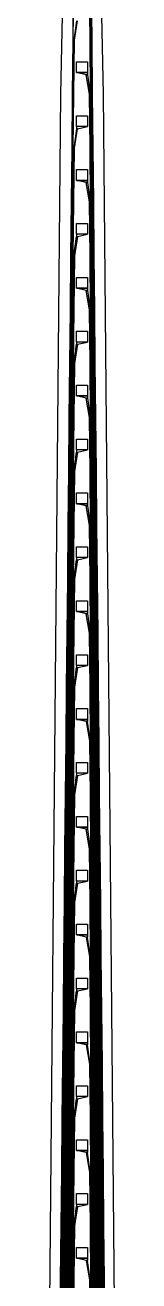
# Model space of a CAD drawing. Header units: inches. Extents: x 106592 to 209533, y 57057 to 74911.
# Drawn here: x 117050 to 117135, y 66347 to 67512 of the extents above; entities that cross this region are included whole.
import ezdxf

# ---------------------------------------------------------------- set-up
doc = ezdxf.new("R2010")
doc.units = ezdxf.units.IN
doc.header["$MEASUREMENT"] = 0
for name, color, linetype in [('metal', 221, 'Continuous'), ('nitride window', 40, 'Continuous'), ('profile', 140, 'Continuous')]:
    doc.layers.add(name, color=color, linetype=linetype)

msp = doc.modelspace()

# ---------------------------------------------------------------- linework, layer by layer
at = {"layer": 'metal'}
for points in [[(117084.1, 67548.1), (117083.6, 67498.1), (117083.1, 67448.1), (117082.6, 67398.1), (117082.1, 67348.1), (117081.6, 67298.1), (117081.1, 67248.1), (117080.6, 67198.1), (117080.1, 67148.1), (117079.6, 67098.1), (117079.1, 67048.1), (117078.6, 66998.1), (117078.1, 66948.1), (117077.6, 66898.1), (117077.1, 66848.1), (117076.6, 66798.1), (117076.1, 66748.1), (117075.6, 66698.1), (117075.1, 66648.1), (117074.6, 66598.1), (117074.1, 66548.1), (117073.6, 66498.1), (117073.1, 66448.1), (117072.6, 66398.1), (117072.1, 66348.1), (117071.6, 66298.1)], [(117072.1, 66298.1), (117072.6, 66348.1), (117073.1, 66398.1), (117073.6, 66448.1), (117074.1, 66498.1), (117074.6, 66548.1), (117075.1, 66598.1), (117075.6, 66648.1), (117076.1, 66698.1), (117076.6, 66748.1), (117077.1, 66798.1), (117077.6, 66848.1), (117078.1, 66898.1), (117078.6, 66948.1), (117079.1, 66998.1), (117079.6, 67048.1), (117080.1, 67098.1), (117080.6, 67148.1), (117081.1, 67198.1), (117081.6, 67248), (117082.1, 67298.1), (117082.6, 67348.1), (117083.1, 67398.1), (117083.6, 67448.1), (117084.1, 67498.1), (117084.6, 67548.1)], [(117111.6, 66298.1), (117111.1, 66348.1), (117110.6, 66398.1), (117110.1, 66448.1), (117109.6, 66498.1), (117109.1, 66548.1), (117108.6, 66598.1), (117108.1, 66648.1), (117107.6, 66698.1), (117107.1, 66748.1), (117106.6, 66798.1), (117106.1, 66848.1), (117105.6, 66898.1), (117105.1, 66948.1), (117104.6, 66998.1), (117104.1, 67048.1), (117103.6, 67098.1), (117103.1, 67148.1), (117102.6, 67198.1), (117102.1, 67248.1), (117101.6, 67298.1), (117101.1, 67348.1), (117100.6, 67398.1), (117100.1, 67448.1), (117099.6, 67498.1), (117099.1, 67548.1)], [(117099.6, 67548.1), (117100.1, 67498.1), (117100.6, 67448.1), (117101.1, 67398.1), (117101.6, 67348.1), (117102.1, 67298.1), (117102.6, 67248.1), (117103.1, 67198.1), (117103.6, 67148.1), (117104.1, 67098.1), (117104.6, 67048.1), (117105.1, 66998.1), (117105.6, 66948.1), (117106.1, 66898.1), (117106.6, 66848.1), (117107.1, 66798.1), (117107.6, 66748.1), (117108.1, 66698.1), (117108.6, 66648.1), (117109.1, 66598.1), (117109.6, 66548.1), (117110.1, 66498.1), (117110.6, 66448.1), (117111.1, 66398.1), (117111.6, 66348.1), (117112.1, 66298.1)], [(117112.6, 66298.1), (117112.1, 66348.1), (117111.6, 66398.1), (117111.1, 66448.1), (117110.6, 66498.1), (117110.1, 66548.1), (117109.6, 66598.1), (117109.1, 66648.1), (117108.6, 66698.1), (117108.1, 66748.1), (117107.6, 66798.1), (117107.1, 66848.1), (117106.6, 66898.1), (117106.1, 66948.1), (117105.6, 66998.1), (117105.1, 67048.1), (117104.6, 67098.1), (117104.1, 67148.1), (117103.6, 67198.1), (117103.1, 67248.1), (117102.6, 67298.1), (117102.1, 67348.1), (117101.6, 67398.1), (117101.1, 67448.1), (117100.6, 67498.1), (117100.1, 67548.1)], [(117100.6, 67548.1), (117101.1, 67498.1), (117101.6, 67448.1), (117102.1, 67398.1), (117102.6, 67348.1), (117103.1, 67298.1), (117103.6, 67248.1), (117104.1, 67198.1), (117104.6, 67148.1), (117105.1, 67098.1), (117105.6, 67048.1), (117106.1, 66998.1), (117106.6, 66948.1), (117107.1, 66898.1), (117107.6, 66848.1), (117108.1, 66798.1), (117108.6, 66748.1), (117109.1, 66698.1), (117109.6, 66648.1), (117110.1, 66598.1), (117110.6, 66548.1), (117111.1, 66498.1), (117111.6, 66448.1), (117112.1, 66398.1), (117112.6, 66348.1), (117113.1, 66298.1)], [(117087.1, 67516.1), (117084.6, 67498.1), (117084.1, 67448.1), (117083.6, 67398.1), (117083.1, 67348.1), (117082.6, 67298.1), (117082.1, 67248.1), (117081.6, 67198.1), (117081.1, 67148.1), (117080.6, 67098.1), (117080.1, 67048.1), (117079.6, 66998.1), (117079.1, 66948.1), (117078.6, 66898.1), (117078.1, 66848.1), (117077.6, 66798.1), (117077.1, 66748.1), (117076.6, 66698.1), (117076.1, 66648.1), (117075.6, 66598.1), (117075.1, 66548.1), (117074.6, 66498.1), (117074.1, 66448.1), (117073.6, 66398.1), (117073.1, 66348.1), (117072.6, 66298.1)], [(117073.1, 66298.1), (117073.6, 66348.1), (117074.1, 66398.1), (117074.6, 66448.1), (117075.1, 66498.1), (117075.6, 66548.1), (117076.1, 66598.1), (117076.6, 66648.1), (117077.1, 66698.1), (117077.6, 66748.1), (117078.1, 66798.1), (117078.6, 66848.1), (117079.1, 66898.1), (117079.6, 66948.1), (117080.1, 66998.1), (117080.6, 67048.1), (117081.1, 67098.1), (117081.6, 67148.1), (117082.1, 67198.1), (117082.6, 67248), (117083.1, 67298.1), (117083.6, 67348.1), (117084.1, 67398.1), (117084.6, 67448.1), (117085.1, 67498.1), (117088.1, 67516.1)], [(117110.6, 66298.1), (117110.1, 66348.1), (117109.6, 66398.1), (117109.1, 66448.1), (117108.6, 66498.1), (117108.1, 66548.1), (117107.6, 66598.1), (117107.1, 66648.1), (117106.6, 66698.1), (117106.1, 66748.1), (117105.6, 66798.1), (117105.1, 66848.1), (117104.6, 66898.1), (117104.1, 66948.1), (117103.6, 66998.1), (117103.1, 67048.1), (117102.6, 67098.1), (117102.1, 67148.1), (117101.6, 67198.1), (117101.1, 67248.1), (117100.6, 67298.1), (117100.1, 67348.1), (117099.6, 67398.1), (117099.1, 67448.1), (117096.1, 67466.1), (117097.1, 67466.1), (117099.6, 67448.1), (117100.1, 67398.1), (117100.1, 67398.1), (117100.6, 67348.1), (117101.1, 67298.1), (117101.6, 67248.1), (117102.1, 67198.1), (117102.6, 67148.1), (117103.1, 67098.1), (117103.6, 67048.1), (117104.1, 66998.1), (117104.6, 66948.1), (117105.1, 66898.1), (117105.6, 66848.1), (117106.1, 66798.1), (117106.6, 66748.1), (117107.1, 66698.1), (117107.6, 66648.1), (117108.1, 66598.1), (117108.6, 66548.1), (117109.1, 66498.1), (117109.6, 66448.1), (117110.1, 66398.1), (117110.6, 66348.1), (117111.1, 66298.1)], [(117074.1, 66298.1), (117074.6, 66348.1), (117075.1, 66398.1), (117075.6, 66448.1), (117076.1, 66498.1), (117076.6, 66548.1), (117077.1, 66598.1), (117077.6, 66648.1), (117078.1, 66698.1), (117078.6, 66748.1), (117079.1, 66798.1), (117079.6, 66848.1), (117080.1, 66898.1), (117080.6, 66948.1), (117081.1, 66998.1), (117081.6, 67048.1), (117082.1, 67098.1), (117082.6, 67148.1), (117083.1, 67198.1), (117083.6, 67248), (117083.6, 67248), (117084.1, 67298.1), (117084.6, 67348.1), (117085.1, 67398.1), (117088.1, 67416.1), (117087.1, 67416.1), (117084.6, 67398.1), (117084.1, 67348.1), (117083.6, 67298.1), (117083.1, 67248.1), (117082.6, 67198.1), (117082.1, 67148.1), (117081.6, 67098.1), (117081.1, 67048.1), (117080.6, 66998.1), (117080.1, 66948.1), (117079.6, 66898.1), (117079.1, 66848.1), (117078.6, 66798.1), (117078.1, 66748.1), (117077.6, 66698.1), (117077.1, 66648.1), (117076.6, 66598.1), (117076.1, 66548.1), (117075.6, 66498.1), (117075.1, 66448.1), (117074.6, 66398.1), (117074.1, 66348.1), (117073.6, 66298.1)], [(117109.6, 66298.1), (117109.1, 66348.1), (117108.6, 66398.1), (117108.1, 66448.1), (117107.6, 66498.1), (117107.1, 66548.1), (117106.6, 66598.1), (117106.1, 66648.1), (117105.6, 66698.1), (117105.1, 66748.1), (117104.6, 66798.1), (117104.1, 66848.1), (117103.6, 66898.1), (117103.1, 66948.1), (117102.6, 66998.1), (117102.1, 67048.1), (117101.6, 67098.1), (117101.1, 67148.1), (117100.6, 67198.1), (117100.1, 67248.1), (117099.6, 67298.1), (117099.1, 67348.1), (117096.1, 67366.1), (117097.1, 67366.1), (117099.6, 67348.1), (117100.1, 67298.1), (117100.1, 67298.1), (117100.6, 67248.1), (117101.1, 67198.1), (117101.6, 67148.1), (117102.1, 67098.1), (117102.6, 67048.1), (117103.1, 66998.1), (117103.6, 66948.1), (117104.1, 66898.1), (117104.6, 66848.1), (117105.1, 66798.1), (117105.6, 66748.1), (117106.1, 66698.1), (117106.6, 66648.1), (117107.1, 66598.1), (117107.6, 66548.1), (117108.1, 66498.1), (117108.6, 66448.1), (117109.1, 66398.1), (117109.6, 66348.1), (117110.1, 66298.1)], [(117074.6, 66298.1), (117075.1, 66348.1), (117075.6, 66398.1), (117076.1, 66448.1), (117076.6, 66498.1), (117077.1, 66548.1), (117077.6, 66598.1), (117078.1, 66648.1), (117078.6, 66698.1), (117079.1, 66748.1), (117079.6, 66798.1), (117080.1, 66848.1), (117080.6, 66898.1), (117081.1, 66948.1), (117081.6, 66998.1), (117082.1, 67048.1), (117082.6, 67098.1), (117083.1, 67148.1), (117083.6, 67198.1), (117084.1, 67248.1), (117084.6, 67298.1), (117087.1, 67316.1), (117088.1, 67316.1), (117085.1, 67298.1), (117084.6, 67248.1), (117084.6, 67248), (117084.1, 67198.1), (117083.6, 67148.1), (117083.1, 67098.1), (117082.6, 67048.1), (117082.1, 66998.1), (117081.6, 66948.1), (117081.1, 66898.1), (117080.6, 66848.1), (117080.1, 66798.1), (117079.6, 66748.1), (117079.1, 66698.1), (117078.6, 66648.1), (117078.1, 66598.1), (117077.6, 66548.1), (117077.1, 66498.1), (117076.6, 66448.1), (117076.1, 66398.1), (117075.6, 66348.1), (117075.1, 66298.1)], [(117108.6, 66298.1), (117108.1, 66348.1), (117107.6, 66398.1), (117107.1, 66448.1), (117106.6, 66498.1), (117106.1, 66548.1), (117105.6, 66598.1), (117105.1, 66648.1), (117104.6, 66698.1), (117104.1, 66748.1), (117103.6, 66798.1), (117103.1, 66848.1), (117102.6, 66898.1), (117102.1, 66948.1), (117101.6, 66998.1), (117101.1, 67048.1), (117100.6, 67098.1), (117100.1, 67148.1), (117099.6, 67198.1), (117099.1, 67248.1), (117096.1, 67266.1), (117097.1, 67266.1), (117099.6, 67248.1), (117100.1, 67198.1), (117100.1, 67198.1), (117100.6, 67148.1), (117101.1, 67098.1), (117101.6, 67048.1), (117102.1, 66998.1), (117102.6, 66948.1), (117103.1, 66898.1), (117103.6, 66848.1), (117104.1, 66798.1), (117104.6, 66748.1), (117105.1, 66698.1), (117105.6, 66648.1), (117106.1, 66598.1), (117106.6, 66548.1), (117107.1, 66498.1), (117107.6, 66448.1), (117108.1, 66398.1), (117108.6, 66348.1), (117109.1, 66298.1)], [(117075.6, 66298.1), (117076.1, 66348.1), (117076.6, 66398.1), (117077.1, 66448.1), (117077.6, 66498.1), (117078.1, 66548.1), (117078.6, 66598.1), (117079.1, 66648.1), (117079.6, 66698.1), (117080.1, 66748.1), (117080.6, 66798.1), (117081.1, 66848.1), (117081.6, 66898.1), (117082.1, 66948.1), (117082.6, 66998.1), (117083.1, 67048.1), (117083.6, 67098.1), (117084.1, 67148.1), (117084.1, 67148.1), (117084.6, 67198.1), (117087.1, 67216.1), (117088.1, 67216.1), (117085.1, 67198.1), (117084.6, 67148.1), (117084.1, 67098.1), (117083.6, 67048.1), (117083.1, 66998.1), (117082.6, 66948.1), (117082.1, 66898.1), (117081.6, 66848.1), (117081.1, 66798.1), (117080.6, 66748.1), (117080.1, 66698.1), (117079.6, 66648.1), (117079.1, 66598.1), (117078.6, 66548.1), (117078.1, 66498.1), (117077.6, 66448.1), (117077.1, 66398.1), (117076.6, 66348.1), (117076.1, 66298.1)], [(117107.6, 66298.1), (117107.1, 66348.1), (117106.6, 66398.1), (117106.1, 66448.1), (117105.6, 66498.1), (117105.1, 66548.1), (117104.6, 66598.1), (117104.1, 66648.1), (117103.6, 66698.1), (117103.1, 66748.1), (117102.6, 66798.1), (117102.1, 66848.1), (117101.6, 66898.1), (117101.1, 66948.1), (117100.6, 66998.1), (117100.1, 67048.1), (117099.6, 67098.1), (117099.1, 67148.1), (117096.1, 67166.1), (117097.1, 67166.1), (117099.6, 67148.1), (117100.1, 67098.1), (117100.1, 67098.1), (117100.6, 67048.1), (117101.1, 66998.1), (117101.6, 66948.1), (117102.1, 66898.1), (117102.6, 66848.1), (117103.1, 66798.1), (117103.6, 66748.1), (117104.1, 66698.1), (117104.6, 66648.1), (117105.1, 66598.1), (117105.6, 66548.1), (117106.1, 66498.1), (117106.6, 66448.1), (117107.1, 66398.1), (117107.6, 66348.1), (117108.1, 66298.1)], [(117076.6, 66298.1), (117077.1, 66348.1), (117077.6, 66398.1), (117078.1, 66448.1), (117078.6, 66498.1), (117079.1, 66548.1), (117079.6, 66598.1), (117080.1, 66648.1), (117080.6, 66698.1), (117081.1, 66748.1), (117081.6, 66798.1), (117082.1, 66848.1), (117082.6, 66898.1), (117083.1, 66948.1), (117083.6, 66998.1), (117084.1, 67048.1), (117084.1, 67048.1), (117084.6, 67098.1), (117087.1, 67116.1), (117088.1, 67116.1), (117085.1, 67098.1), (117084.6, 67048.1), (117084.1, 66998.1), (117083.6, 66948.1), (117083.1, 66898.1), (117082.6, 66848.1), (117082.1, 66798.1), (117081.6, 66748.1), (117081.1, 66698.1), (117080.6, 66648.1), (117080.1, 66598.1), (117079.6, 66548.1), (117079.1, 66498.1), (117078.6, 66448.1), (117078.1, 66398.1), (117077.6, 66348.1), (117077.1, 66298.1)], [(117106.6, 66298.1), (117106.1, 66348.1), (117105.6, 66398.1), (117105.1, 66448.1), (117104.6, 66498.1), (117104.1, 66548.1), (117103.6, 66598.1), (117103.1, 66648.1), (117102.6, 66698.1), (117102.1, 66748.1), (117101.6, 66798.1), (117101.1, 66848.1), (117100.6, 66898.1), (117100.1, 66948.1), (117099.6, 66998.1), (117099.1, 67048.1), (117096.1, 67066.1), (117097.1, 67066.1), (117099.6, 67048.1), (117100.1, 66998.1), (117100.1, 66998.1), (117100.6, 66948.1), (117101.1, 66898.1), (117101.6, 66848.1), (117102.1, 66798.1), (117102.6, 66748.1), (117103.1, 66698.1), (117103.6, 66648.1), (117104.1, 66598.1), (117104.6, 66548.1), (117105.1, 66498.1), (117105.6, 66448.1), (117106.1, 66398.1), (117106.6, 66348.1), (117107.1, 66298.1)], [(117077.6, 66298.1), (117078.1, 66348.1), (117078.6, 66398.1), (117079.1, 66448.1), (117079.6, 66498.1), (117080.1, 66548.1), (117080.6, 66598.1), (117081.1, 66648.1), (117081.6, 66698.1), (117082.1, 66748.1), (117082.6, 66798.1), (117083.1, 66848.1), (117083.6, 66898.1), (117084.1, 66948.1), (117084.1, 66948.1), (117084.6, 66998.1), (117087.1, 67016.1), (117088.1, 67016.1), (117085.1, 66998.1), (117084.6, 66948.1), (117084.1, 66898.1), (117083.6, 66848.1), (117083.1, 66798.1), (117082.6, 66748.1), (117082.1, 66698.1), (117081.6, 66648.1), (117081.1, 66598.1), (117080.6, 66548.1), (117080.1, 66498.1), (117079.6, 66448.1), (117079.1, 66398.1), (117078.6, 66348.1), (117078.1, 66298.1)], [(117105.6, 66298.1), (117105.1, 66348.1), (117104.6, 66398.1), (117104.1, 66448.1), (117103.6, 66498.1), (117103.1, 66548.1), (117102.6, 66598.1), (117102.1, 66648.1), (117101.6, 66698.1), (117101.1, 66748.1), (117100.6, 66798.1), (117100.1, 66848.1), (117099.6, 66898.1), (117099.1, 66948.1), (117096.1, 66966.1), (117097.1, 66966.1), (117099.6, 66948.1), (117100.1, 66898.1), (117100.1, 66898.1), (117100.6, 66848.1), (117101.1, 66798.1), (117101.6, 66748.1), (117102.1, 66698.1), (117102.6, 66648.1), (117103.1, 66598.1), (117103.6, 66548.1), (117104.1, 66498.1), (117104.6, 66448.1), (117105.1, 66398.1), (117105.6, 66348.1), (117106.1, 66298.1)], [(117078.6, 66298.1), (117079.1, 66348.1), (117079.6, 66398.1), (117080.1, 66448.1), (117080.6, 66498.1), (117081.1, 66548.1), (117081.6, 66598.1), (117082.1, 66648.1), (117082.6, 66698.1), (117083.1, 66748.1), (117083.6, 66798.1), (117084.1, 66848.1), (117084.1, 66848.1), (117084.6, 66898.1), (117087.1, 66916.1), (117088.1, 66916.1), (117085.1, 66898.1), (117084.6, 66848.1), (117084.1, 66798.1), (117083.6, 66748.1), (117083.1, 66698.1), (117082.6, 66648.1), (117082.1, 66598.1), (117081.6, 66548.1), (117081.1, 66498.1), (117080.6, 66448.1), (117080.1, 66398.1), (117079.6, 66348.1), (117079.1, 66298.1)], [(117105.1, 66298.1), (117104.6, 66348.1), (117104.1, 66398.1), (117103.6, 66448.1), (117103.1, 66498.1), (117102.6, 66548.1), (117102.1, 66598.1), (117101.6, 66648.1), (117101.1, 66698.1), (117100.6, 66748.1), (117100.1, 66798.1), (117100.1, 66798.1), (117099.6, 66848.1), (117097.1, 66866.1), (117096.1, 66866.1), (117099.1, 66848.1), (117099.6, 66798.1), (117100.1, 66748.1), (117100.6, 66698.1), (117101.1, 66648.1), (117101.6, 66598.1), (117102.1, 66548.1), (117102.6, 66498.1), (117103.1, 66448.1), (117103.6, 66398.1), (117104.1, 66348.1), (117104.6, 66298.1)], [(117079.6, 66298.1), (117080.1, 66348.1), (117080.6, 66398.1), (117081.1, 66448.1), (117081.6, 66498.1), (117082.1, 66548.1), (117082.6, 66598.1), (117083.1, 66648.1), (117083.6, 66698.1), (117084.1, 66748.1), (117084.1, 66748.1), (117084.6, 66798.1), (117087.1, 66816.1), (117088.1, 66816.1), (117085.1, 66798.1), (117084.6, 66748.1), (117084.1, 66698.1), (117083.6, 66648.1), (117083.1, 66598.1), (117082.6, 66548.1), (117082.1, 66498.1), (117081.6, 66448.1), (117081.1, 66398.1), (117080.6, 66348.1), (117080.1, 66298.1)], [(117103.6, 66298.1), (117103.1, 66348.1), (117102.6, 66398.1), (117102.1, 66448.1), (117101.6, 66498.1), (117101.1, 66548.1), (117100.6, 66598.1), (117100.1, 66648.1), (117099.6, 66698.1), (117099.1, 66748.1), (117096.1, 66766.1), (117097.1, 66766.1), (117099.6, 66748.1), (117100.1, 66698.1), (117100.1, 66698.1), (117100.6, 66648.1), (117101.1, 66598.1), (117101.6, 66548.1), (117102.1, 66498.1), (117102.6, 66448.1), (117103.1, 66398.1), (117103.6, 66348.1), (117104.1, 66298.1)], [(117080.6, 66298.1), (117081.1, 66348.1), (117081.6, 66398.1), (117082.1, 66448.1), (117082.6, 66498.1), (117083.1, 66548.1), (117083.6, 66598.1), (117084.1, 66648.1), (117084.1, 66648.1), (117084.6, 66698.1), (117087.1, 66716.1), (117088.1, 66716.1), (117085.1, 66698.1), (117084.6, 66648.1), (117084.1, 66598.1), (117083.6, 66548.1), (117083.1, 66498.1), (117082.6, 66448.1), (117082.1, 66398.1), (117081.6, 66348.1), (117081.1, 66298.1)], [(117103.1, 66298.1), (117102.6, 66348.1), (117102.1, 66398.1), (117101.6, 66448.1), (117101.1, 66498.1), (117100.6, 66548.1), (117100.1, 66598.1), (117100.1, 66598.1), (117099.6, 66648.1), (117097.1, 66666.1), (117096.1, 66666.1), (117099.1, 66648.1), (117099.6, 66598.1), (117100.1, 66548.1), (117100.6, 66498.1), (117101.1, 66448.1), (117101.6, 66398.1), (117102.1, 66348.1), (117102.6, 66298.1)], [(117081.6, 66298.1), (117082.1, 66348.1), (117082.6, 66398.1), (117083.1, 66448.1), (117083.6, 66498.1), (117084.1, 66548.1), (117084.1, 66548.1), (117084.6, 66598.1), (117087.1, 66616.1), (117088.1, 66616.1), (117085.1, 66598.1), (117084.6, 66548.1), (117084.1, 66498.1), (117083.6, 66448.1), (117083.1, 66398.1), (117082.6, 66348.1), (117082.1, 66298.1)], [(117102.1, 66298.1), (117101.6, 66348.1), (117101.1, 66398.1), (117100.6, 66448.1), (117100.1, 66498.1), (117100.1, 66498.1), (117099.6, 66548.1), (117097.1, 66566.1), (117096.1, 66566.1), (117099.1, 66548.1), (117099.6, 66498.1), (117100.1, 66448.1), (117100.6, 66398.1), (117101.1, 66348.1), (117101.6, 66298.1)], [(117082.6, 66298.1), (117083.1, 66348.1), (117083.6, 66398.1), (117084.1, 66448.1), (117084.1, 66448.1), (117084.6, 66498.1), (117087.1, 66516.1), (117088.1, 66516.1), (117085.1, 66498.1), (117084.6, 66448.1), (117084.1, 66398.1), (117083.6, 66348.1), (117083.1, 66298.1)], [(117101.1, 66298.1), (117100.6, 66348.1), (117100.1, 66398.1), (117100.1, 66398.1), (117099.6, 66448.1), (117097.1, 66466.1), (117096.1, 66466.1), (117099.1, 66448.1), (117099.6, 66398.1), (117100.1, 66348.1), (117100.6, 66298.1)], [(117083.6, 66298.1), (117084.1, 66348.1), (117084.1, 66348.1), (117084.6, 66398.1), (117087.1, 66416.1), (117088.1, 66416.1), (117085.1, 66398.1), (117084.6, 66348.1), (117084.1, 66298.1)], [(117100.1, 66298.1), (117099.6, 66348.1), (117097.1, 66366.1), (117096.1, 66366.1), (117099.1, 66348.1), (117099.6, 66298.1)]]:
    msp.add_lwpolyline(points, dxfattribs=at)
for points in [[(117087.1, 67478.1), (117097.1, 67478.1), (117097.1, 67468.1), (117087.1, 67468.1)], [(117097.1, 67466.1), (117096.1, 67466.1), (117087.1, 67468.1), (117097.1, 67468.1)], [(117087.1, 67428.1), (117097.1, 67428.1), (117097.1, 67418.1), (117087.1, 67418.1)], [(117087.1, 67416.1), (117088.1, 67416.1), (117097.1, 67418.1), (117087.1, 67418.1)], [(117087.1, 67378.1), (117097.1, 67378.1), (117097.1, 67368.1), (117087.1, 67368.1)], [(117097.1, 67366.1), (117096.1, 67366.1), (117087.1, 67368.1), (117097.1, 67368.1)], [(117087.1, 67328.1), (117097.1, 67328.1), (117097.1, 67318.1), (117087.1, 67318.1)], [(117087.1, 67316.1), (117088.1, 67316.1), (117097.1, 67318.1), (117087.1, 67318.1)], [(117087.1, 67278.1), (117097.1, 67278.1), (117097.1, 67268.1), (117087.1, 67268.1)], [(117097.1, 67266.1), (117096.1, 67266.1), (117087.1, 67268.1), (117097.1, 67268.1)], [(117087.1, 67228.1), (117097.1, 67228.1), (117097.1, 67218.1), (117087.1, 67218.1)], [(117087.1, 67216.1), (117088.1, 67216.1), (117097.1, 67218.1), (117087.1, 67218.1)], [(117087.1, 67178.1), (117097.1, 67178.1), (117097.1, 67168.1), (117087.1, 67168.1)], [(117097.1, 67166.1), (117096.1, 67166.1), (117087.1, 67168.1), (117097.1, 67168.1)], [(117087.1, 67128.1), (117097.1, 67128.1), (117097.1, 67118.1), (117087.1, 67118.1)], [(117087.1, 67116.1), (117088.1, 67116.1), (117097.1, 67118.1), (117087.1, 67118.1)], [(117087.1, 67078.1), (117097.1, 67078.1), (117097.1, 67068.1), (117087.1, 67068.1)], [(117097.1, 67066.1), (117096.1, 67066.1), (117087.1, 67068.1), (117097.1, 67068.1)], [(117087.1, 67028.1), (117097.1, 67028.1), (117097.1, 67018.1), (117087.1, 67018.1)], [(117087.1, 67016.1), (117088.1, 67016.1), (117097.1, 67018.1), (117087.1, 67018.1)], [(117087.1, 66978.1), (117097.1, 66978.1), (117097.1, 66968.1), (117087.1, 66968.1)], [(117097.1, 66966.1), (117096.1, 66966.1), (117087.1, 66968.1), (117097.1, 66968.1)], [(117087.1, 66928.1), (117097.1, 66928.1), (117097.1, 66918.1), (117087.1, 66918.1)], [(117087.1, 66916.1), (117088.1, 66916.1), (117097.1, 66918.1), (117087.1, 66918.1)], [(117087.1, 66878.1), (117097.1, 66878.1), (117097.1, 66868.1), (117087.1, 66868.1)], [(117097.1, 66866.1), (117096.1, 66866.1), (117087.1, 66868.1), (117097.1, 66868.1)], [(117087.1, 66828.1), (117097.1, 66828.1), (117097.1, 66818.1), (117087.1, 66818.1)], [(117087.1, 66816.1), (117088.1, 66816.1), (117097.1, 66818.1), (117087.1, 66818.1)], [(117087.1, 66778.1), (117097.1, 66778.1), (117097.1, 66768.1), (117087.1, 66768.1)], [(117097.1, 66766.1), (117096.1, 66766.1), (117087.1, 66768.1), (117097.1, 66768.1)], [(117087.1, 66728.1), (117097.1, 66728.1), (117097.1, 66718.1), (117087.1, 66718.1)], [(117087.1, 66716.1), (117088.1, 66716.1), (117097.1, 66718.1), (117087.1, 66718.1)], [(117087.1, 66678.1), (117097.1, 66678.1), (117097.1, 66668.1), (117087.1, 66668.1)], [(117097.1, 66666.1), (117096.1, 66666.1), (117087.1, 66668.1), (117097.1, 66668.1)], [(117087.1, 66628.1), (117097.1, 66628.1), (117097.1, 66618.1), (117087.1, 66618.1)], [(117087.1, 66616.1), (117088.1, 66616.1), (117097.1, 66618.1), (117087.1, 66618.1)], [(117087.1, 66578.1), (117097.1, 66578.1), (117097.1, 66568.1), (117087.1, 66568.1)], [(117097.1, 66566.1), (117096.1, 66566.1), (117087.1, 66568.1), (117097.1, 66568.1)], [(117087.1, 66528.1), (117097.1, 66528.1), (117097.1, 66518.1), (117087.1, 66518.1)], [(117087.1, 66516.1), (117088.1, 66516.1), (117097.1, 66518.1), (117087.1, 66518.1)], [(117087.1, 66478.1), (117097.1, 66478.1), (117097.1, 66468.1), (117087.1, 66468.1)], [(117097.1, 66466.1), (117096.1, 66466.1), (117087.1, 66468.1), (117097.1, 66468.1)], [(117087.1, 66428.1), (117097.1, 66428.1), (117097.1, 66418.1), (117087.1, 66418.1)], [(117087.1, 66416.1), (117088.1, 66416.1), (117097.1, 66418.1), (117087.1, 66418.1)], [(117087.1, 66378.1), (117097.1, 66378.1), (117097.1, 66368.1), (117087.1, 66368.1)], [(117097.1, 66366.1), (117096.1, 66366.1), (117087.1, 66368.1), (117097.1, 66368.1)]]:
    msp.add_lwpolyline(points, close=True, dxfattribs=at)
at = {"layer": 'nitride window'}
for points in [[(117087.1, 67478.1), (117097.1, 67478.1), (117097.1, 67468.1), (117087.1, 67468.1)], [(117087.1, 67428.1), (117097.1, 67428.1), (117097.1, 67418.1), (117087.1, 67418.1)], [(117087.1, 67378.1), (117097.1, 67378.1), (117097.1, 67368.1), (117087.1, 67368.1)], [(117087.1, 67328.1), (117097.1, 67328.1), (117097.1, 67318.1), (117087.1, 67318.1)], [(117087.1, 67278.1), (117097.1, 67278.1), (117097.1, 67268.1), (117087.1, 67268.1)], [(117087.1, 67228.1), (117097.1, 67228.1), (117097.1, 67218.1), (117087.1, 67218.1)], [(117087.1, 67178.1), (117097.1, 67178.1), (117097.1, 67168.1), (117087.1, 67168.1)], [(117087.1, 67128.1), (117097.1, 67128.1), (117097.1, 67118.1), (117087.1, 67118.1)], [(117087.1, 67078.1), (117097.1, 67078.1), (117097.1, 67068.1), (117087.1, 67068.1)], [(117087.1, 67028.1), (117097.1, 67028.1), (117097.1, 67018.1), (117087.1, 67018.1)], [(117087.1, 66978.1), (117097.1, 66978.1), (117097.1, 66968.1), (117087.1, 66968.1)], [(117087.1, 66928.1), (117097.1, 66928.1), (117097.1, 66918.1), (117087.1, 66918.1)], [(117087.1, 66878.1), (117097.1, 66878.1), (117097.1, 66868.1), (117087.1, 66868.1)], [(117087.1, 66828.1), (117097.1, 66828.1), (117097.1, 66818.1), (117087.1, 66818.1)], [(117087.1, 66778.1), (117097.1, 66778.1), (117097.1, 66768.1), (117087.1, 66768.1)], [(117087.1, 66728.1), (117097.1, 66728.1), (117097.1, 66718.1), (117087.1, 66718.1)], [(117087.1, 66678.1), (117097.1, 66678.1), (117097.1, 66668.1), (117087.1, 66668.1)], [(117087.1, 66628.1), (117097.1, 66628.1), (117097.1, 66618.1), (117087.1, 66618.1)], [(117087.1, 66578.1), (117097.1, 66578.1), (117097.1, 66568.1), (117087.1, 66568.1)], [(117087.1, 66528.1), (117097.1, 66528.1), (117097.1, 66518.1), (117087.1, 66518.1)], [(117087.1, 66478.1), (117097.1, 66478.1), (117097.1, 66468.1), (117087.1, 66468.1)], [(117087.1, 66428.1), (117097.1, 66428.1), (117097.1, 66418.1), (117087.1, 66418.1)], [(117087.1, 66378.1), (117097.1, 66378.1), (117097.1, 66368.1), (117087.1, 66368.1)]]:
    msp.add_lwpolyline(points, close=True, dxfattribs=at)
at = {"layer": 'profile'}
msp.add_lwpolyline([(117092.1, 67708.1), (117103.1, 67677.1), (117107.6, 67638.2), (117111.6, 67448.2), (117134.6, 64898.1), (117134.6, 63998.1), (117049.6, 63998.1), (117049.6, 64898.2), (117072.6, 67448.1), (117076.6, 67638.2), (117081.1, 67677.1)], close=True, dxfattribs=at)

doc.saveas('drawing.dxf')
